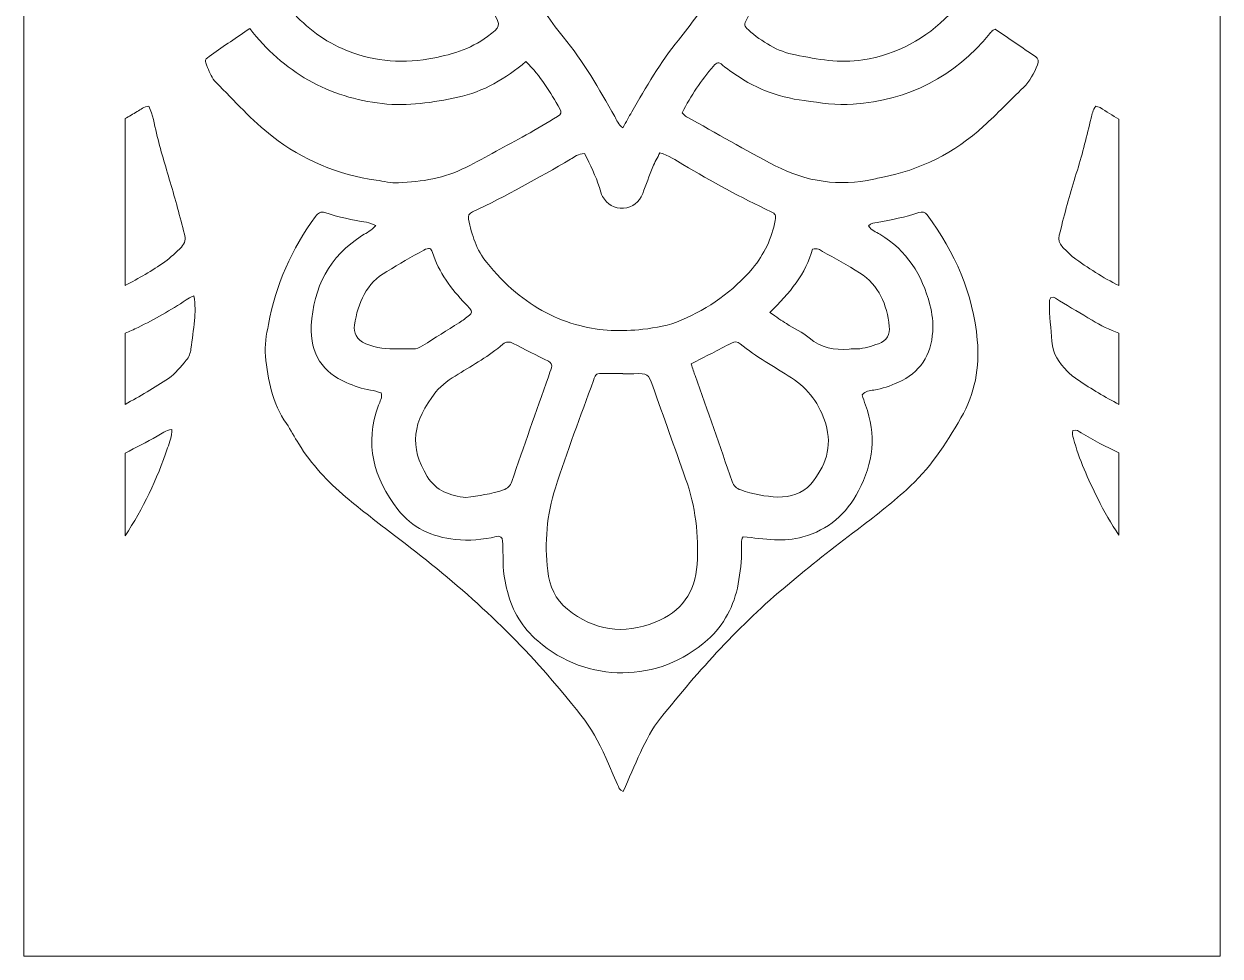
# Model space of a CAD drawing. Extents: x 1256 to 1744, y -1402 to 322.
# Drawn here: x 1256.3 to 1743.5, y -1401.9 to -1021.9 of the extents above; entities that cross this region are included whole.
import ezdxf

# ---------------------------------------------------------------- set-up
doc = ezdxf.new("R2010")
doc.units = 0
doc.header["$MEASUREMENT"] = 0
doc.layers.add('Layer 1', color=7, linetype='Continuous')

# ---------------------------------------------------------------- blocks, each defined once
blk = doc.blocks.new('block 2')
at = {"layer": 'Layer 1', "lineweight": 0}
for points, knots in [([(1595.49, 225.5), (1595.49, 225.5), (1595.49, 226.69), (1595.49, 226.69), (1595.49, 279.49), (1552.69, 322.29), (1499.9, 322.29), (1447.1, 322.29), (1404.3, 279.49), (1404.3, 226.69), (1404.3, 226.69), (1404.3, 225.5), (1404.3, 225.5), (1404.3, 225.5), (1256.26, 225.5), (1256.26, 225.5), (1256.26, 225.5), (1256.26, -1401.88), (1256.26, -1401.88), (1256.26, -1401.88), (1743.54, -1401.88), (1743.54, -1401.88), (1743.54, -1401.88), (1743.54, 225.5), (1743.54, 225.5), (1743.54, 225.5), (1595.49, 225.5), (1595.49, 225.5)], [0, 0, 0, 0, 1, 1, 1, 2, 2, 2, 3, 3, 3, 4, 4, 4, 5, 5, 5, 6, 6, 6, 7, 7, 7, 8, 8, 8, 9, 9, 9, 9]), ([(1503.88, -1057.73), (1502.69, -1059.77), (1501.59, -1061.87), (1500.29, -1064.23), (1498.23, -1062.86), (1497.78, -1061.11), (1496.96, -1059.64), (1490.62, -1048.34), (1484.15, -1037.16), (1475.88, -1027.12), (1473, -1023.63), (1470.38, -1019.93), (1467.83, -1016.19), (1465.67, -1012.99), (1463.68, -1009.63), (1461.79, -1006.26), (1460.04, -1003.1), (1459.87, -1002.58), (1463.46, -1000.14), (1477.09, -990.87), (1483.69, -977.57), (1484.88, -961.4), (1485.38, -954.65), (1483.73, -948.16), (1481.59, -941.78), (1477.83, -930.64), (1472.29, -920.49), (1465.36, -911.01), (1462.44, -907.03), (1459.41, -903.07), (1457.32, -898.53), (1456.6, -896.97), (1457.06, -896.1), (1458.83, -895.89), (1461.17, -895.6), (1463.55, -895.28), (1465.91, -895.28), (1475.88, -895.37), (1484.95, -892.23), (1493.73, -887.88), (1495.83, -886.84), (1497.78, -884.81), (1500.11, -885.09), (1502.15, -885.35), (1504.01, -886.82), (1505.93, -887.77), (1514.87, -892.32), (1524.2, -895.37), (1534.39, -895.34), (1537.11, -895.34), (1539.99, -895.15), (1542.57, -896.6), (1542.78, -899.89), (1540.56, -902.07), (1538.98, -904.52), (1535.66, -909.56), (1532.03, -914.39), (1528.78, -919.47), (1522.6, -929.19), (1517.77, -939.59), (1515.89, -950.98), (1512.6, -970.82), (1519.26, -987.02), (1535.1, -999.36), (1539.84, -1003.03), (1540.01, -1002.91), (1536.94, -1008.38), (1532.92, -1015.54), (1528.03, -1022.12), (1522.86, -1028.48), (1515.46, -1037.57), (1509.72, -1047.67), (1503.88, -1057.73)], [0, 0, 0, 0, 1, 1, 1, 2, 2, 2, 3, 3, 3, 4, 4, 4, 5, 5, 5, 6, 6, 6, 7, 7, 7, 8, 8, 8, 9, 9, 9, 10, 10, 10, 11, 11, 11, 12, 12, 12, 13, 13, 13, 14, 14, 14, 15, 15, 15, 16, 16, 16, 17, 17, 17, 18, 18, 18, 19, 19, 19, 20, 20, 20, 21, 21, 21, 22, 22, 22, 23, 23, 23, 24, 24, 24, 24]), ([(1445.07, -1027.01), (1437.97, -1032.35), (1429.86, -1034.65), (1421.22, -1036.12), (1408.98, -1038.22), (1397.25, -1036.9), (1385.93, -1031.92), (1377.3, -1028.13), (1370.05, -1022.49), (1364.19, -1015.09), (1363.54, -1014.27), (1363.08, -1013.29), (1362.37, -1012.08), (1368.34, -1005.87), (1375.16, -1000.5), (1380.5, -993.73), (1385.67, -987.17), (1390.61, -980.38), (1395.63, -973.74), (1396.92, -973.65), (1396.9, -974.62), (1397.03, -975.4), (1398.48, -984.47), (1403.59, -991.2), (1410.6, -996.65), (1418.45, -1002.8), (1427.37, -1006.17), (1437.39, -1006.54), (1438.25, -1006.56), (1439.12, -1006.65), (1439.96, -1006.61), (1441.71, -1006.5), (1442.77, -1007.34), (1443.47, -1008.86), (1444.74, -1011.58), (1446, -1014.33), (1447.41, -1016.99), (1450.61, -1022.94), (1450.59, -1022.83), (1445.07, -1027.01)], [0, 0, 0, 0, 1, 1, 1, 2, 2, 2, 3, 3, 3, 4, 4, 4, 5, 5, 5, 6, 6, 6, 7, 7, 7, 8, 8, 8, 9, 9, 9, 10, 10, 10, 11, 11, 11, 12, 12, 12, 13, 13, 13, 13]), ([(1633.58, -1008.23), (1634.4, -1008.94), (1635.15, -1009.7), (1635.93, -1010.44), (1636.99, -1011.45), (1637.32, -1012.6), (1636.41, -1013.88), (1635.41, -1015.26), (1634.51, -1016.77), (1633.32, -1017.99), (1623.56, -1027.96), (1611.98, -1034.32), (1598, -1036.55), (1588.57, -1038.04), (1579.57, -1036.29), (1570.52, -1034.54), (1563.23, -1033.13), (1556.96, -1029.22), (1551.37, -1024.3), (1549.51, -1022.68), (1549.51, -1022.23), (1550.72, -1019.91), (1552.5, -1016.47), (1554.4, -1013.1), (1555.98, -1009.57), (1556.89, -1007.51), (1558.04, -1006.5), (1560.33, -1006.56), (1563.99, -1006.65), (1567.6, -1006.19), (1571.19, -1005.33), (1580.71, -1003.06), (1588.66, -998.23), (1595.19, -991), (1599.69, -986.07), (1602.11, -980.19), (1603.2, -973.5), (1604.82, -973.85), (1605.21, -974.65), (1605.66, -975.34), (1613.65, -987.41), (1622.58, -998.71), (1633.58, -1008.23)], [0, 0, 0, 0, 1, 1, 1, 2, 2, 2, 3, 3, 3, 4, 4, 4, 5, 5, 5, 6, 6, 6, 7, 7, 7, 8, 8, 8, 9, 9, 9, 10, 10, 10, 11, 11, 11, 12, 12, 12, 13, 13, 13, 14, 14, 14, 14]), ([(1334.54, -1045.77), (1332.83, -1044.06), (1332.03, -1041.77), (1331.08, -1039.6), (1329.72, -1036.57), (1329.74, -1036.44), (1332.66, -1034.43), (1337.77, -1030.88), (1342.94, -1027.4), (1348.26, -1023.76), (1354.99, -1032.61), (1363, -1039.47), (1372.19, -1044.82), (1381.45, -1050.18), (1391.58, -1053.08), (1402.18, -1054.36), (1412.63, -1055.59), (1422.87, -1053.9), (1432.99, -1051.78), (1443.53, -1049.6), (1452.51, -1044.04), (1460.78, -1037.24), (1466.68, -1043.15), (1470.73, -1049.75), (1474.6, -1056.48), (1475.43, -1057.89), (1475.17, -1058.75), (1473.65, -1059.66), (1469.39, -1062.19), (1465.13, -1064.77), (1460.8, -1067.15), (1452.66, -1071.63), (1444.53, -1076.06), (1436.31, -1080.35), (1427.72, -1084.85), (1418.32, -1086.19), (1408.8, -1086.69), (1405.84, -1086.84), (1402.81, -1086.04), (1399.82, -1085.6), (1384.16, -1083.31), (1369.92, -1077.47), (1357.44, -1067.71), (1349.06, -1061.2), (1342.03, -1053.23), (1334.54, -1045.77)], [0, 0, 0, 0, 1, 1, 1, 2, 2, 2, 3, 3, 3, 4, 4, 4, 5, 5, 5, 6, 6, 6, 7, 7, 7, 8, 8, 8, 9, 9, 9, 10, 10, 10, 11, 11, 11, 12, 12, 12, 13, 13, 13, 14, 14, 14, 15, 15, 15, 15]), ([(1669.15, -1038.59), (1667.74, -1041.98), (1666.14, -1045.21), (1663.39, -1047.82), (1657.94, -1053.02), (1652.77, -1058.54), (1647.19, -1063.62), (1635.31, -1074.44), (1621.41, -1081.43), (1605.6, -1084.48), (1604.54, -1084.67), (1603.5, -1084.98), (1602.44, -1085.19), (1588.42, -1088.24), (1574.96, -1086.23), (1562.34, -1079.7), (1550.12, -1073.36), (1538.22, -1066.41), (1526.19, -1059.7), (1525.65, -1059.4), (1525.21, -1058.88), (1524.35, -1058.15), (1528.03, -1051.07), (1532.2, -1044.82), (1537.14, -1039.06), (1538.59, -1037.37), (1539.11, -1037.27), (1540.86, -1038.67), (1546.12, -1042.87), (1551.72, -1046.46), (1557.95, -1048.99), (1563.17, -1051.11), (1568.55, -1052.41), (1574.16, -1053.17), (1580.78, -1054.06), (1587.36, -1055.12), (1594.09, -1054.62), (1616.72, -1052.87), (1635.39, -1043.52), (1649.76, -1025.8), (1650.15, -1025.3), (1650.65, -1024.87), (1651.1, -1024.43), (1651.25, -1024.3), (1651.49, -1024.24), (1651.92, -1024), (1657.31, -1027.68), (1662.83, -1031.45), (1668.33, -1035.21), (1669.6, -1036.08), (1669.71, -1037.22), (1669.15, -1038.59)], [0, 0, 0, 0, 1, 1, 1, 2, 2, 2, 3, 3, 3, 4, 4, 4, 5, 5, 5, 6, 6, 6, 7, 7, 7, 8, 8, 8, 9, 9, 9, 10, 10, 10, 11, 11, 11, 12, 12, 12, 13, 13, 13, 14, 14, 14, 15, 15, 15, 16, 16, 16, 17, 17, 17, 17]), ([(1297.46, -1060.5), (1299.08, -1059.55), (1300.72, -1058.6), (1302.37, -1057.65), (1303.84, -1056.8), (1305.14, -1055.55), (1307.13, -1055.46), (1308.84, -1058.9), (1309.36, -1062.75), (1310.27, -1066.48), (1311.91, -1073.16), (1313.86, -1079.78), (1315.85, -1086.38), (1317.99, -1093.37), (1319.74, -1100.49), (1321.69, -1107.54), (1322.25, -1109.56), (1321.95, -1111.24), (1320.39, -1112.85), (1318.25, -1114.99), (1316.13, -1117.11), (1313.64, -1118.86), (1308.47, -1122.47), (1303.06, -1125.66), (1297.46, -1128.49), (1297.46, -1128.49), (1297.46, -1060.5), (1297.46, -1060.5)], [0, 0, 0, 0, 1, 1, 1, 2, 2, 2, 3, 3, 3, 4, 4, 4, 5, 5, 5, 6, 6, 6, 7, 7, 7, 8, 8, 8, 9, 9, 9, 9]), ([(1702.34, -1128.58), (1695.83, -1125.33), (1689.64, -1121.37), (1683.69, -1116.96), (1683.51, -1116.83), (1683.34, -1116.7), (1683.19, -1116.57), (1676.61, -1110.4), (1677.33, -1110.98), (1679.06, -1103.87), (1680.92, -1096.34), (1683.1, -1088.91), (1685.4, -1081.51), (1687.56, -1074.53), (1689.21, -1067.39), (1691.02, -1060.31), (1691.46, -1058.64), (1691.65, -1056.91), (1692.88, -1055.46), (1693.47, -1055.61), (1694.16, -1055.64), (1694.64, -1055.96), (1697.17, -1057.63), (1699.74, -1059.21), (1702.34, -1060.74), (1702.34, -1060.74), (1702.34, -1128.58), (1702.34, -1128.58)], [0, 0, 0, 0, 1, 1, 1, 2, 2, 2, 3, 3, 3, 4, 4, 4, 5, 5, 5, 6, 6, 6, 7, 7, 7, 8, 8, 8, 9, 9, 9, 9]), ([(1524.74, -1079.22), (1536.42, -1086.12), (1548.32, -1092.64), (1560.61, -1098.44), (1562.5, -1099.32), (1562.71, -1099.8), (1562.3, -1101.98), (1560.89, -1109.3), (1557.93, -1115.79), (1553.02, -1121.59), (1545.03, -1131.02), (1535.28, -1137.79), (1524.02, -1142.68), (1519, -1144.85), (1513.68, -1145.76), (1508.36, -1146.36), (1499.75, -1147.38), (1491.07, -1147.05), (1482.7, -1144.89), (1472.98, -1142.4), (1464.24, -1137.66), (1456.51, -1131.28), (1452.19, -1127.73), (1448.44, -1123.51), (1444.85, -1119.19), (1440.57, -1114.04), (1438.73, -1107.89), (1437.39, -1101.51), (1437.08, -1100.12), (1437.6, -1099.11), (1439.03, -1098.46), (1452.77, -1092.16), (1465.82, -1084.59), (1478.89, -1077.08), (1480.53, -1076.13), (1482.05, -1074.79), (1484.67, -1074.72), (1487.11, -1079.37), (1489.17, -1083.85), (1490.7, -1088.57), (1491.09, -1089.8), (1491.39, -1091.12), (1492.02, -1092.23), (1493.88, -1095.47), (1496.74, -1097.33), (1500.53, -1097.01), (1504.27, -1096.68), (1506.93, -1094.56), (1508.32, -1091.06), (1509.72, -1087.44), (1510.98, -1083.79), (1512.45, -1080.19), (1513.25, -1078.23), (1514.33, -1076.36), (1515.33, -1074.42), (1518.96, -1075.48), (1521.8, -1077.49), (1524.74, -1079.22)], [0, 0, 0, 0, 1, 1, 1, 2, 2, 2, 3, 3, 3, 4, 4, 4, 5, 5, 5, 6, 6, 6, 7, 7, 7, 8, 8, 8, 9, 9, 9, 10, 10, 10, 11, 11, 11, 12, 12, 12, 13, 13, 13, 14, 14, 14, 15, 15, 15, 16, 16, 16, 17, 17, 17, 18, 18, 18, 19, 19, 19, 19]), ([(1500.4, -1334.78), (1498.77, -1334.35), (1498.56, -1333.01), (1498.08, -1331.9), (1488.34, -1309.42), (1488.32, -1309.44), (1471.44, -1289.47), (1452.51, -1267.06), (1430.55, -1248.06), (1407.27, -1230.42), (1400.56, -1225.36), (1393.9, -1220.19), (1387.45, -1214.8), (1379.96, -1208.53), (1373.43, -1201.34), (1368.19, -1193.08), (1366.46, -1190.33), (1365.03, -1187.41), (1363.17, -1184.77), (1357.33, -1176.53), (1355.71, -1166.98), (1354.64, -1157.29), (1354.17, -1152.94), (1355.06, -1148.63), (1355.86, -1144.44), (1358.91, -1128.29), (1365.25, -1113.54), (1375.09, -1100.36), (1376.11, -1099.02), (1377.13, -1098.18), (1378.88, -1098.78), (1384.4, -1100.66), (1390.11, -1101.79), (1395.84, -1102.74), (1397.03, -1102.94), (1398.16, -1103.54), (1399.59, -1104.04), (1398.01, -1106.16), (1395.93, -1106.94), (1394.16, -1108.06), (1380.67, -1116.65), (1374.12, -1129.42), (1373.34, -1144.87), (1372.73, -1156.66), (1378.23, -1164), (1387.58, -1168.06), (1390.74, -1169.43), (1393.94, -1170.7), (1397.4, -1171.16), (1398.87, -1171.35), (1400.3, -1171.87), (1401.84, -1172.28), (1402.4, -1174.3), (1401.25, -1175.79), (1400.69, -1177.28), (1394.89, -1193.03), (1398.72, -1207.03), (1408.54, -1219.78), (1414.36, -1227.33), (1422.61, -1231.05), (1431.98, -1232.03), (1437.56, -1232.61), (1443.16, -1232.22), (1448.68, -1230.86), (1450.35, -1230.45), (1451.17, -1231.12), (1451.24, -1232.76), (1451.37, -1235.79), (1451.49, -1238.8), (1451.49, -1241.83), (1451.49, -1245.74), (1452.32, -1249.55), (1453.25, -1253.32), (1455.22, -1261.3), (1459.37, -1268.03), (1465.56, -1273.42), (1485.7, -1290.94), (1514.96, -1290.66), (1534.69, -1272.99), (1541.53, -1266.84), (1545.6, -1259.16), (1547.24, -1250.16), (1548.11, -1245.48), (1548.63, -1240.77), (1548.6, -1236.01), (1548.6, -1234.32), (1548.19, -1232.54), (1549.25, -1230.94), (1553.52, -1231.38), (1557.78, -1231.92), (1562.04, -1232.16), (1565.91, -1232.39), (1569.77, -1232.13), (1573.57, -1231.03), (1583.92, -1228.07), (1591.32, -1221.73), (1596.29, -1212.23), (1602.22, -1200.91), (1603.63, -1189.36), (1599.08, -1177.26), (1598.57, -1175.88), (1598.13, -1174.43), (1597.7, -1173.11), (1599.02, -1171.4), (1600.84, -1171.38), (1602.5, -1171.14), (1605.97, -1170.64), (1609.17, -1169.41), (1612.33, -1168.02), (1621.35, -1164.08), (1625.81, -1156.94), (1626.48, -1147.31), (1626.74, -1143.64), (1626.26, -1140), (1625.33, -1136.41), (1622.19, -1124.21), (1615.98, -1114.25), (1604.97, -1107.63), (1603.37, -1106.66), (1601.4, -1106.05), (1600.38, -1104.26), (1601.31, -1103.11), (1602.68, -1102.98), (1603.87, -1102.78), (1609.6, -1101.81), (1615.29, -1100.64), (1620.83, -1098.8), (1622.15, -1098.37), (1623.28, -1098.48), (1624.23, -1099.76), (1635.54, -1114.97), (1642.92, -1131.82), (1644.65, -1150.75), (1645.69, -1161.88), (1643.68, -1172.54), (1637.99, -1182.52), (1631.84, -1193.29), (1625.01, -1203.46), (1615.77, -1211.77), (1609.36, -1217.53), (1602.57, -1222.92), (1595.67, -1228.07), (1585.99, -1235.31), (1576.6, -1242.91), (1567.3, -1250.61), (1547.91, -1266.69), (1531.27, -1285.34), (1515.56, -1304.88), (1512.17, -1309.12), (1509.7, -1313.95), (1507.45, -1318.84), (1505.03, -1324.14), (1502.73, -1329.46), (1500.4, -1334.78)], [0, 0, 0, 0, 1, 1, 1, 2, 2, 2, 3, 3, 3, 4, 4, 4, 5, 5, 5, 6, 6, 6, 7, 7, 7, 8, 8, 8, 9, 9, 9, 10, 10, 10, 11, 11, 11, 12, 12, 12, 13, 13, 13, 14, 14, 14, 15, 15, 15, 16, 16, 16, 17, 17, 17, 18, 18, 18, 19, 19, 19, 20, 20, 20, 21, 21, 21, 22, 22, 22, 23, 23, 23, 24, 24, 24, 25, 25, 25, 26, 26, 26, 27, 27, 27, 28, 28, 28, 29, 29, 29, 30, 30, 30, 31, 31, 31, 32, 32, 32, 33, 33, 33, 34, 34, 34, 35, 35, 35, 36, 36, 36, 37, 37, 37, 38, 38, 38, 39, 39, 39, 40, 40, 40, 41, 41, 41, 42, 42, 42, 43, 43, 43, 44, 44, 44, 45, 45, 45, 46, 46, 46, 47, 47, 47, 48, 48, 48, 49, 49, 49, 50, 50, 50, 51, 51, 51, 51]), ([(1404.07, -1122.76), (1409.11, -1119.83), (1414.13, -1116.91), (1419.19, -1114.08), (1421.2, -1112.98), (1422.09, -1113.19), (1422.67, -1115.01), (1425.33, -1123.23), (1430.25, -1129.94), (1436.2, -1136), (1436.8, -1136.63), (1437.34, -1137.3), (1437.93, -1137.95), (1438.82, -1138.92), (1438.73, -1139.89), (1437.73, -1140.67), (1436.39, -1141.75), (1435.01, -1142.77), (1433.56, -1143.7), (1428.65, -1146.82), (1423.69, -1149.87), (1418.8, -1153), (1417.48, -1153.87), (1416.16, -1154.37), (1414.58, -1154.35), (1412.66, -1154.3), (1410.71, -1154.33), (1408.78, -1154.33), (1404.22, -1154.58), (1399.8, -1154.02), (1395.5, -1152.31), (1391.62, -1150.75), (1390.5, -1147.49), (1390.93, -1144.63), (1392.32, -1135.59), (1395.65, -1127.6), (1404.07, -1122.76)], [0, 0, 0, 0, 1, 1, 1, 2, 2, 2, 3, 3, 3, 4, 4, 4, 5, 5, 5, 6, 6, 6, 7, 7, 7, 8, 8, 8, 9, 9, 9, 10, 10, 10, 11, 11, 11, 12, 12, 12, 12]), ([(1576.15, -1149.91), (1573.4, -1147.55), (1569.96, -1146.02), (1566.87, -1144.07), (1564.88, -1142.81), (1562.97, -1141.45), (1560.16, -1139.52), (1568.21, -1131.61), (1574.81, -1123.71), (1577.53, -1113.67), (1579.44, -1113.15), (1580.52, -1113.99), (1581.62, -1114.6), (1586.66, -1117.48), (1591.77, -1120.29), (1596.68, -1123.38), (1604.65, -1128.4), (1607.85, -1136.26), (1608.78, -1145.17), (1609.1, -1148.33), (1607.85, -1151.08), (1604.39, -1152.25), (1601.51, -1153.2), (1598.72, -1154.3), (1595.64, -1154.33), (1594.56, -1154.33), (1593.48, -1154.35), (1592.4, -1154.43), (1586.43, -1154.91), (1580.97, -1154), (1576.15, -1149.91)], [0, 0, 0, 0, 1, 1, 1, 2, 2, 2, 3, 3, 3, 4, 4, 4, 5, 5, 5, 6, 6, 6, 7, 7, 7, 8, 8, 8, 9, 9, 9, 10, 10, 10, 10]), ([(1297.46, -1148.01), (1299.25, -1147.27), (1301.01, -1146.47), (1302.76, -1145.61), (1309.49, -1142.21), (1316.13, -1138.64), (1322.36, -1134.35), (1323.18, -1133.77), (1324.16, -1133.38), (1325.48, -1132.67), (1326.19, -1136.43), (1326, -1139.63), (1325.74, -1142.77), (1325.39, -1146.62), (1324.81, -1150.47), (1324.31, -1154.33), (1324.07, -1156.06), (1323.51, -1157.66), (1322.36, -1159.02), (1320.13, -1161.66), (1318.08, -1164.43), (1315.13, -1166.38), (1309.38, -1170.19), (1303.49, -1173.73), (1297.46, -1176.96), (1297.46, -1176.96), (1297.46, -1148.01), (1297.46, -1148.01)], [0, 0, 0, 0, 1, 1, 1, 2, 2, 2, 3, 3, 3, 4, 4, 4, 5, 5, 5, 6, 6, 6, 7, 7, 7, 8, 8, 8, 9, 9, 9, 9]), ([(1702.34, -1177), (1696.69, -1174.02), (1691.17, -1170.7), (1685.81, -1167.13), (1684.21, -1166.07), (1682.65, -1164.86), (1681.31, -1163.48), (1677.98, -1160.06), (1675.36, -1156.51), (1674.99, -1151.23), (1674.66, -1146.08), (1673.97, -1140.95), (1674.02, -1135.78), (1674.02, -1134.94), (1673.97, -1134.07), (1674.66, -1133.4), (1676.16, -1132.93), (1677, -1134.16), (1678.06, -1134.76), (1682.52, -1137.38), (1686.95, -1140), (1691.39, -1142.66), (1694.92, -1144.78), (1698.57, -1146.54), (1702.34, -1148.01), (1702.34, -1148.01), (1702.34, -1177), (1702.34, -1177)], [0, 0, 0, 0, 1, 1, 1, 2, 2, 2, 3, 3, 3, 4, 4, 4, 5, 5, 5, 6, 6, 6, 7, 7, 7, 8, 8, 8, 9, 9, 9, 9]), ([(1424.1, -1171.92), (1426.57, -1168.87), (1429.81, -1166.66), (1433.15, -1164.65), (1439.4, -1160.84), (1445.78, -1157.22), (1451.39, -1152.44), (1452.73, -1151.32), (1454, -1151.3), (1455.54, -1152.1), (1460.3, -1154.58), (1465.13, -1157.01), (1469.93, -1159.41), (1471.08, -1159.99), (1471.49, -1160.86), (1471.14, -1162.03), (1470.77, -1163.26), (1470.32, -1164.47), (1469.89, -1165.71), (1464.91, -1179.94), (1459.91, -1194.16), (1455, -1208.42), (1454.37, -1210.24), (1453.33, -1211.25), (1451.56, -1211.88), (1446.63, -1213.59), (1441.48, -1214.13), (1436.33, -1214.91), (1429.86, -1214.3), (1424.19, -1212.25), (1420.53, -1206.34), (1413.13, -1194.44), (1414.47, -1183.84), (1424.1, -1171.92)], [0, 0, 0, 0, 1, 1, 1, 2, 2, 2, 3, 3, 3, 4, 4, 4, 5, 5, 5, 6, 6, 6, 7, 7, 7, 8, 8, 8, 9, 9, 9, 10, 10, 10, 11, 11, 11, 11]), ([(1529.67, -1165.25), (1529.17, -1163.85), (1528.72, -1162.44), (1528.05, -1160.51), (1533.83, -1157.53), (1539.15, -1154.78), (1544.47, -1151.99), (1545.75, -1151.34), (1546.94, -1151.27), (1548.06, -1152.23), (1554.49, -1157.7), (1561.93, -1161.6), (1568.96, -1166.16), (1575.91, -1170.68), (1580.5, -1176.98), (1582.88, -1184.92), (1585.69, -1194.31), (1582.79, -1202.36), (1576.78, -1209.44), (1573.4, -1213.42), (1568.42, -1214.91), (1563.38, -1214.74), (1558.25, -1214.56), (1553.15, -1213.61), (1548.24, -1211.86), (1546.51, -1211.25), (1545.42, -1210.28), (1544.8, -1208.44), (1539.82, -1194.03), (1534.73, -1179.64), (1529.67, -1165.25)], [0, 0, 0, 0, 1, 1, 1, 2, 2, 2, 3, 3, 3, 4, 4, 4, 5, 5, 5, 6, 6, 6, 7, 7, 7, 8, 8, 8, 9, 9, 9, 10, 10, 10, 10]), ([(1472.76, -1210.99), (1477.5, -1196.26), (1483.02, -1181.76), (1488.28, -1167.18), (1489.3, -1164.3), (1489.4, -1164.34), (1492.48, -1164.34), (1492.48, -1164.34), (1500.22, -1164.34), (1500.22, -1164.34), (1500.22, -1164.34), (1500.22, -1164.47), (1500.22, -1164.47), (1500.22, -1164.47), (1504.74, -1164.47), (1504.74, -1164.47), (1510.52, -1164.39), (1510.57, -1164.39), (1512.4, -1169.56), (1516.91, -1182.13), (1521.36, -1194.7), (1525.82, -1207.27), (1529.82, -1218.59), (1531.25, -1230.27), (1530.49, -1242.22), (1529.78, -1253.68), (1524.07, -1261.56), (1513.4, -1265.82), (1500.46, -1270.99), (1488.54, -1269.22), (1477.7, -1260.5), (1472.72, -1256.5), (1470.34, -1251.04), (1469.63, -1244.83), (1468.31, -1233.35), (1469.24, -1221.92), (1472.76, -1210.99)], [0, 0, 0, 0, 1, 1, 1, 2, 2, 2, 3, 3, 3, 4, 4, 4, 5, 5, 5, 6, 6, 6, 7, 7, 7, 8, 8, 8, 9, 9, 9, 10, 10, 10, 11, 11, 11, 12, 12, 12, 12]), ([(1297.46, -1196.8), (1301.87, -1194.66), (1306.24, -1192.34), (1310.55, -1189.92), (1312.37, -1188.9), (1314.01, -1187.45), (1316.5, -1187.21), (1316.56, -1189.94), (1315.59, -1192.36), (1314.79, -1194.74), (1310.46, -1207.51), (1304.81, -1219.56), (1297.46, -1230.55), (1297.46, -1230.55), (1297.46, -1196.8), (1297.46, -1196.8)], [0, 0, 0, 0, 1, 1, 1, 2, 2, 2, 3, 3, 3, 4, 4, 4, 5, 5, 5, 5]), ([(1702.34, -1230.36), (1699.16, -1225.58), (1696.3, -1220.6), (1693.71, -1215.39), (1689.75, -1207.47), (1686.11, -1199.44), (1683.82, -1190.87), (1683.54, -1189.83), (1683.15, -1188.79), (1683.6, -1187.69), (1685.01, -1186.98), (1685.98, -1188.01), (1686.98, -1188.62), (1691.97, -1191.61), (1697.1, -1194.31), (1702.34, -1196.78), (1702.34, -1196.78), (1702.34, -1230.36), (1702.34, -1230.36)], [0, 0, 0, 0, 1, 1, 1, 2, 2, 2, 3, 3, 3, 4, 4, 4, 5, 5, 5, 6, 6, 6, 6])]:
    blk.add_open_spline(points, degree=3, knots=knots, dxfattribs=at)

msp = doc.modelspace()

# ---------------------------------------------------------------- block references
at = {"layer": 'Layer 1'}
msp.add_blockref('block 2', (0, 0), dxfattribs=at)

doc.saveas('drawing.dxf')
